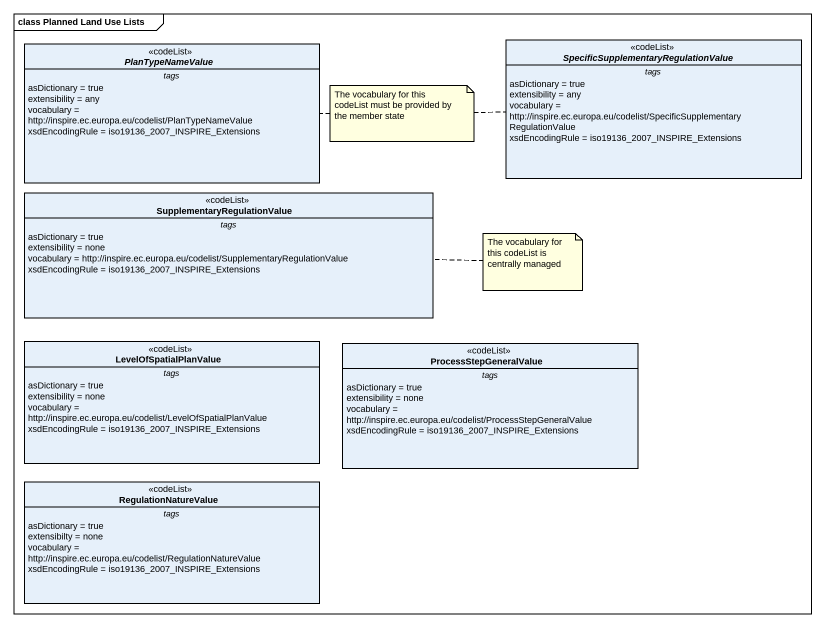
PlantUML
@startuml
mainframe class Planned Land Use Lists
hide circle
hide empty members
abstract class PlanTypeNameValue <<codeList>> {
  -- tags --
  asDictionary = true
  extensibility = any
  vocabulary = http://inspire.ec.europa.eu/codelist/PlanTypeNameValue
  xsdEncodingRule = iso19136_2007_INSPIRE_Extensions
}
abstract class "SpecificSupplementaryRegulationValue" as SpecificSupplementaryRegulat <<codeList>> {
  -- tags --
  asDictionary = true
  extensibility = any
  vocabulary = http://inspire.ec.europa.eu/codelist/SpecificSupplementaryRegulationValue
  xsdEncodingRule = iso19136_2007_INSPIRE_Extensions
}
class SupplementaryRegulationValue <<codeList>> {
  -- tags --
  asDictionary = true
  extensibility = none
  vocabulary = http://inspire.ec.europa.eu/codelist/SupplementaryRegulationValue
  xsdEncodingRule = iso19136_2007_INSPIRE_Extensions
}
class LevelOfSpatialPlanValue <<codeList>> {
  -- tags --
  asDictionary = true
  extensibility = none
  vocabulary = http://inspire.ec.europa.eu/codelist/LevelOfSpatialPlanValue
  xsdEncodingRule = iso19136_2007_INSPIRE_Extensions
}
class ProcessStepGeneralValue <<codeList>> {
  -- tags --
  asDictionary = true
  extensibility = none
  vocabulary = http://inspire.ec.europa.eu/codelist/ProcessStepGeneralValue
  xsdEncodingRule = iso19136_2007_INSPIRE_Extensions
}
class RegulationNatureValue <<codeList>> {
  -- tags --
  asDictionary = true
  extensibilty = none
  vocabulary = http://inspire.ec.europa.eu/codelist/RegulationNatureValue
  xsdEncodingRule = iso19136_2007_INSPIRE_Extensions
}
note as N1
  The vocabulary for this codeList must be provided by the member state
end note
N1 .. PlanTypeNameValue
N1 .. SpecificSupplementaryRegulat
note right of SupplementaryRegulationValue : The vocabulary for this codeList is centrally managed
@enduml
